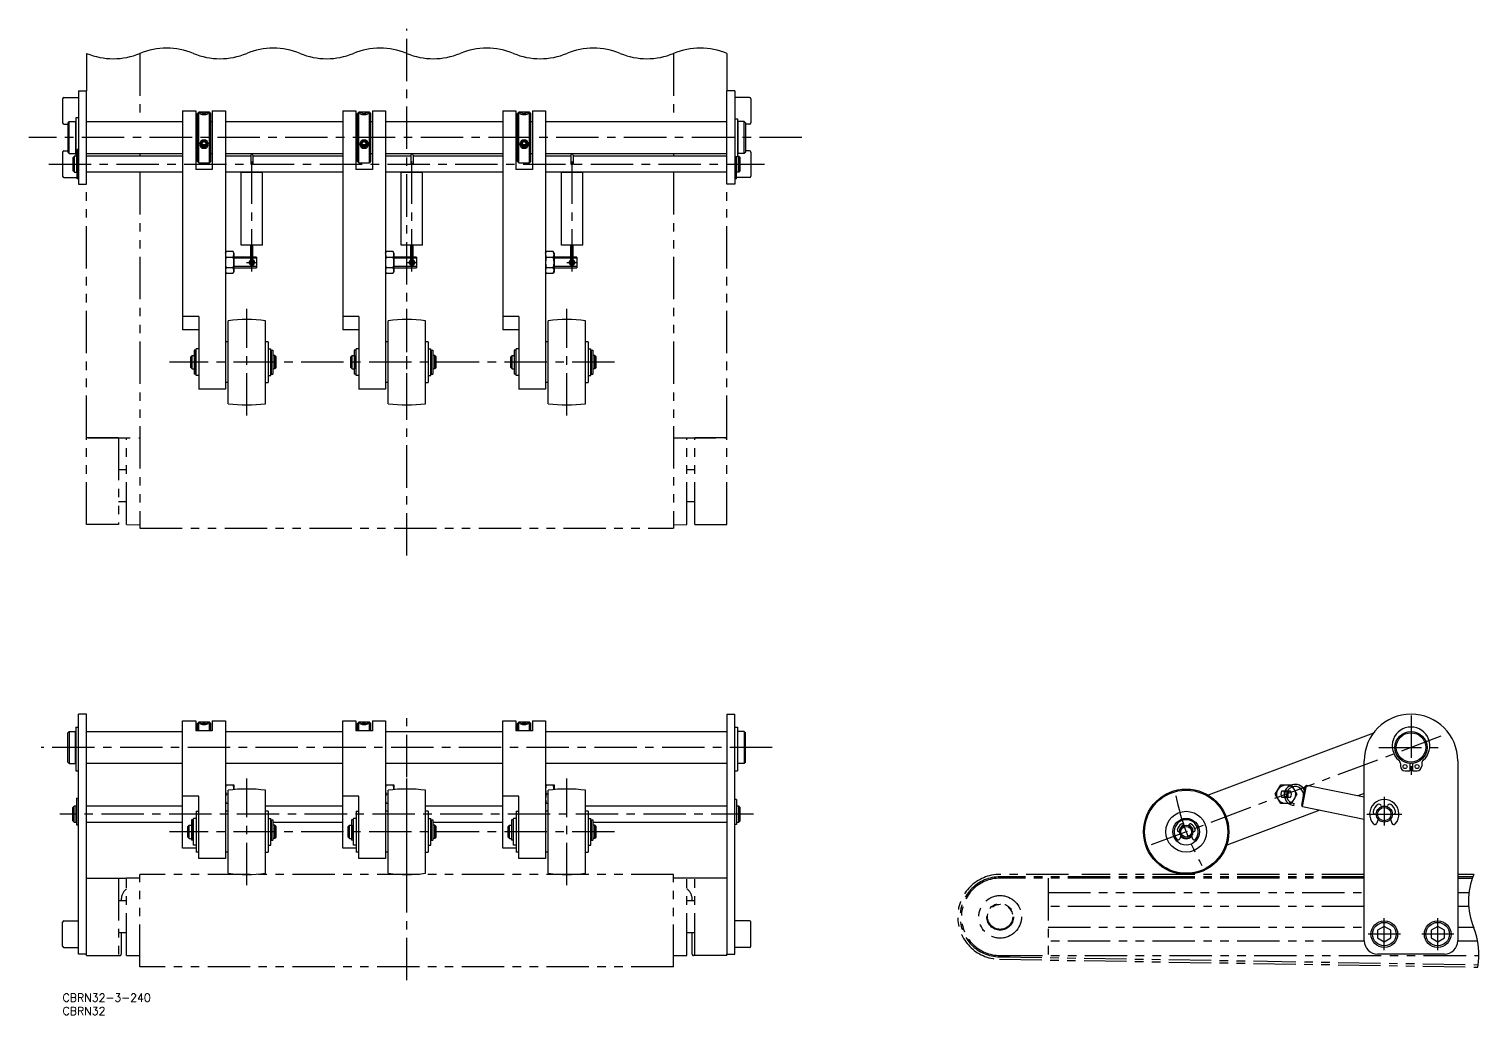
# Model space of a CAD drawing. Extents: x -13 to 531, y -8 to 362.
import ezdxf

# ---------------------------------------------------------------- set-up
doc = ezdxf.new("R2010")
doc.units = 0
doc.header["$LTSCALE"] = 0.5
doc.linetypes.add('CENTER', pattern=[50.8, 31.75, -6.35, 6.35, -6.35])
doc.linetypes.add('PHANTOM', pattern=[63.5, 31.75, -6.35, 6.35, -6.35, 6.35, -6.35])
for name, color, linetype in [('MSM_CENTER', 1, 'CENTER'), ('MSM_CONTINUOUS', 7, 'CONTINUOUS'), ('MSM_IMAGINARY', 6, 'PHANTOM'), ('MSM_NARROW', 5, 'CONTINUOUS'), ('MSM_PART_NUMBER', 7, 'CONTINUOUS')]:
    doc.layers.add(name, color=color, linetype=linetype)
doc.styles.get("Standard").update_dxf_attribs({"font": 'txt.shx', "height": 6, "bigfont": 'bigfont.shx'})

# ---------------------------------------------------------------- blocks, each defined once
blk = doc.blocks.new('*U21')
at = {"layer": 'MSM_PART_NUMBER'}
blk.add_text('CBRN32-3-240', height=3, dxfattribs=at).set_placement((0, -3))
blk = doc.blocks.new('*U22')
at = {"layer": 'MSM_PART_NUMBER'}
blk.add_text('CBRN32', height=3, dxfattribs=at).set_placement((0, -8))

msp = doc.modelspace()

# ---------------------------------------------------------------- linework, layer by layer
at = {"layer": 'MSM_CENTER'}
for p, q in [((129, 164.3), (129, 361.66)), ((277.1, 320.95), (-12.6, 320.95)), ((-5.22, 310.95), (263.09, 310.95)), ((70.95, 270.7), (70.95, 314.95)), ((130.95, 270.7), (130.95, 314.95)), ((190.95, 270.7), (190.95, 314.95)), ((68.96, 274.14), (72.94, 274.14)), ((70.95, 272.15), (70.95, 276.12)), ((128.96, 274.14), (132.94, 274.14)), ((130.95, 272.15), (130.95, 276.12)), ((188.96, 274.14), (192.94, 274.14)), ((190.95, 272.15), (190.95, 276.12)), ((69, 216.72), (69, 256.72)), ((129, 216.72), (129, 256.72)), ((189, 216.72), (189, 256.72)), ((206.93, 236.72), (40.04, 236.72)), ((129, 5), (129, 103.31)), ((505.43, 104.31), (505.43, 80.31)), ((516.67, 96.52), (408.05, 55.79)), ((266, 92.31), (-8, 92.31)), ((493.43, 92.31), (517.44, 92.31)), ((69, 40.71), (69, 80.71)), ((129, 40.71), (129, 80.71)), ((189, 40.71), (189, 80.71)), ((495.43, 73.81), (495.43, 63.1)), ((259, 67.31), (-1, 67.31)), ((488.93, 67.31), (501.93, 67.31)), ((206.93, 60.71), (40.04, 60.71)), ((495.43, 16.31), (495.43, 28.31)), ((515.43, 16.31), (515.43, 28.31)), ((501.43, 22.31), (489.43, 22.31)), ((521.43, 22.31), (509.43, 22.31))]:
    msp.add_line(p, q, dxfattribs=at)
msp.add_arc((505.43, 92.31), 90, 191.6336, 209.477, dxfattribs=at)
at = {"layer": 'MSM_CONTINUOUS'}
for p, q in [((6, 338.45), (9, 338.45)), ((6, 338.45), (6, 303.45)), ((9, 303.45), (9, 338.45)), ((249, 303.45), (249, 338.45)), ((252, 338.45), (249, 338.45)), ((252, 338.45), (252, 303.45)), ((0, 335.45), (0, 326.45)), ((0.5, 335.95), (6, 335.95)), ((257.5, 335.95), (252, 335.95)), ((258, 335.45), (258, 326.45)), ((2, 326.45), (2.5, 326.95)), ((2, 326.45), (2, 315.45)), ((2.5, 326.95), (4.85, 326.95)), ((2.5, 314.95), (2.5, 326.95)), ((4.85, 326.95), (4.85, 314.95)), ((5, 328.31), (5, 314.21)), ((6, 328.31), (5, 328.31)), ((9, 326.95), (45, 326.95)), ((45, 330.95), (49.9, 330.95)), ((45, 330.95), (45, 248.84)), ((49.9, 330.95), (49.9, 308.93)), ((49.9, 326.95), (50.5, 326.95)), ((51, 330.45), (50.5, 329.95)), ((50.5, 311.95), (50.5, 329.95)), ((55, 330.45), (51, 330.45)), ((51, 311.45), (51, 330.45)), ((52.57, 329.58), (52.57, 329.83)), ((53.43, 329.59), (53.43, 329.83)), ((55.5, 329.95), (55, 330.45)), ((55, 311.45), (55, 330.45)), ((55.5, 311.95), (55.5, 329.95)), ((55.5, 326.95), (56.1, 326.95)), ((56.1, 330.95), (61, 330.95)), ((56.1, 330.95), (56.1, 308.93)), ((61, 330.95), (61, 226.68)), ((61, 326.95), (105, 326.95)), ((105, 330.95), (109.9, 330.95)), ((105, 330.95), (105, 248.84)), ((109.9, 330.95), (109.9, 308.93)), ((109.9, 326.95), (110.5, 326.95)), ((111, 330.45), (110.5, 329.95)), ((110.5, 311.95), (110.5, 329.95)), ((115, 330.45), (111, 330.45)), ((111, 311.45), (111, 330.45)), ((112.57, 329.58), (112.57, 329.83)), ((113.43, 329.59), (113.43, 329.83)), ((115.5, 329.95), (115, 330.45)), ((115, 311.45), (115, 330.45)), ((115.5, 311.95), (115.5, 329.95)), ((115.5, 326.95), (116.1, 326.95)), ((116.1, 330.95), (121, 330.95)), ((116.1, 330.95), (116.1, 308.93)), ((121, 330.95), (121, 226.68)), ((121, 326.95), (165, 326.95)), ((165, 330.95), (169.9, 330.95)), ((165, 330.95), (165, 248.84)), ((169.9, 330.95), (169.9, 308.93)), ((169.9, 326.95), (170.5, 326.95)), ((171, 330.45), (170.5, 329.95)), ((170.5, 311.95), (170.5, 329.95)), ((175, 330.45), (171, 330.45)), ((171, 311.45), (171, 330.45)), ((172.57, 329.58), (172.57, 329.83)), ((173.43, 329.59), (173.43, 329.83)), ((175.5, 329.95), (175, 330.45)), ((175, 311.45), (175, 330.45)), ((175.5, 311.95), (175.5, 329.95)), ((175.5, 326.95), (176.1, 326.95)), ((176.1, 330.95), (181, 330.95)), ((176.1, 330.95), (176.1, 308.93)), ((181, 330.95), (181, 226.68)), ((181, 326.95), (249, 326.95)), ((252, 328), (253, 328)), ((253, 328), (253, 313.9)), ((255.5, 326.95), (253.15, 326.95)), ((253.15, 326.95), (253.15, 314.95)), ((256, 326.45), (255.5, 326.95)), ((255.5, 314.95), (255.5, 326.95)), ((256, 326.45), (256, 315.45)), ((0.5, 325.95), (2, 325.95)), ((5, 325.95), (4.85, 325.95)), ((253, 325.95), (253.15, 325.95)), ((257.5, 325.95), (256, 325.95)), ((0, 315.45), (0, 306.45)), ((0.5, 315.95), (2, 315.95)), ((2.5, 314.95), (2, 315.45)), ((5, 315.95), (4.85, 315.95)), ((6, 316.45), (5.4, 316.45)), ((5.4, 305.45), (5.4, 316.45)), ((6, 305.45), (6, 316.45)), ((52.57, 318.18), (52.22, 318.75)), ((52.57, 318.18), (52.57, 317.87)), ((53.43, 318.18), (52.57, 318.18)), ((53.78, 318.75), (53.43, 318.18)), ((53.43, 318.18), (53.43, 317.87)), ((112.57, 318.18), (112.22, 318.75)), ((112.57, 318.18), (112.57, 317.87)), ((113.43, 318.18), (112.57, 318.18)), ((113.78, 318.75), (113.43, 318.18)), ((113.43, 318.18), (113.43, 317.87)), ((172.57, 318.18), (172.22, 318.75)), ((172.57, 318.18), (172.57, 317.87)), ((173.43, 318.18), (172.57, 318.18)), ((173.78, 318.75), (173.43, 318.18)), ((173.43, 318.18), (173.43, 317.87)), ((253, 315.95), (253.15, 315.95)), ((255.5, 314.95), (256, 315.45)), ((257.5, 315.95), (256, 315.95)), ((258, 315.45), (258, 306.45)), ((2.5, 314.95), (4.85, 314.95)), ((4.5, 313.95), (4, 313.45)), ((4, 308.45), (4, 313.45)), ((4.5, 307.95), (4.5, 313.95)), ((5.3, 313.95), (4.5, 313.95)), ((6, 314.21), (5, 314.21)), ((5.3, 307.95), (5.3, 313.95)), ((9, 314.95), (45, 314.95)), ((45, 313.95), (9, 313.95)), ((49.9, 314.95), (50.5, 314.95)), ((50.5, 311.95), (51, 311.45)), ((51, 311.45), (55, 311.45)), ((55, 311.45), (55.5, 311.95)), ((55.5, 314.95), (56.1, 314.95)), ((61, 314.95), (105, 314.95)), ((70.55, 313.95), (61, 313.95)), ((70.55, 314.35), (70.55, 310.95)), ((71.35, 314.35), (71.35, 310.95)), ((105, 313.95), (71.35, 313.95)), ((109.9, 314.95), (110.5, 314.95)), ((110.5, 311.95), (111, 311.45)), ((111, 311.45), (115, 311.45)), ((115, 311.45), (115.5, 311.95)), ((115.5, 314.95), (116.1, 314.95)), ((121, 314.95), (165, 314.95)), ((130.55, 313.95), (121, 313.95)), ((130.55, 313.95), (121, 313.95)), ((130.55, 314.35), (130.55, 310.95)), ((131.35, 314.35), (131.35, 310.95)), ((165, 313.95), (131.35, 313.95)), ((169.9, 314.95), (170.5, 314.95)), ((170.5, 311.95), (171, 311.45)), ((171, 311.45), (175, 311.45)), ((175, 311.45), (175.5, 311.95)), ((175.5, 314.95), (176.1, 314.95)), ((181, 314.95), (249, 314.95)), ((190.55, 313.95), (181, 313.95)), ((190.55, 313.95), (181, 313.95)), ((190.55, 314.35), (190.55, 310.95)), ((191.35, 314.35), (191.35, 310.95)), ((249, 313.95), (191.35, 313.95)), ((252, 313.9), (253, 313.9)), ((252.6, 305.45), (252.6, 313.9)), ((252.7, 313.45), (252.6, 313.45)), ((252.7, 307.95), (252.7, 313.9)), ((253, 313.95), (253.5, 313.95)), ((255.5, 314.95), (253.15, 314.95)), ((253.5, 313.95), (254, 313.45)), ((253.5, 307.95), (253.5, 313.95)), ((254, 308.45), (254, 313.45)), ((0.5, 305.95), (5.4, 305.95)), ((4, 308.45), (4.5, 307.95)), ((4.5, 307.95), (5.3, 307.95)), ((5.3, 308.45), (5.4, 308.45)), ((6, 305.45), (5.4, 305.45)), ((45, 307.95), (9, 307.95)), ((56.1, 308.93), (49.9, 308.93)), ((105, 307.95), (61, 307.95)), ((66.95, 280.66), (66.95, 307.91)), ((74.95, 307.91), (66.95, 307.91)), ((70.55, 307.95), (70.55, 307.91)), ((71.35, 307.95), (71.35, 307.91)), ((74.95, 280.66), (74.95, 307.91)), ((116.1, 308.93), (109.9, 308.93)), ((165, 307.95), (121, 307.95)), ((126.95, 280.66), (126.95, 307.91)), ((134.95, 307.91), (126.95, 307.91)), ((130.55, 307.95), (130.55, 307.91)), ((131.35, 307.95), (131.35, 307.91)), ((134.95, 280.66), (134.95, 307.91)), ((176.1, 308.93), (169.9, 308.93)), ((249, 307.95), (181, 307.95)), ((186.95, 280.66), (186.95, 307.91)), ((194.95, 307.91), (186.95, 307.91)), ((190.55, 307.95), (190.55, 307.91)), ((191.35, 307.95), (191.35, 307.91)), ((194.95, 280.66), (194.95, 307.91)), ((252.6, 305.45), (252, 305.45)), ((252.7, 308.45), (252.6, 308.45)), ((257.5, 305.95), (252.6, 305.95)), ((253.5, 307.95), (252.7, 307.95)), ((254, 308.45), (253.5, 307.95)), ((6, 303.45), (9, 303.45)), ((252, 303.45), (249, 303.45)), ((61, 277.64), (61.31, 278.18)), ((63.89, 278.18), (61.31, 278.18)), ((64.2, 277.64), (63.89, 278.18)), ((64.2, 277.64), (64.2, 270.64)), ((74.95, 280.66), (66.95, 280.66)), ((70.55, 274.14), (70.55, 280.66)), ((71.35, 274.14), (71.35, 280.66)), ((121, 277.64), (121.31, 278.18)), ((123.89, 278.18), (121.31, 278.18)), ((124.2, 277.64), (123.89, 278.18)), ((124.2, 277.64), (124.2, 270.64)), ((134.95, 280.66), (126.95, 280.66)), ((130.55, 274.14), (130.55, 280.66)), ((131.35, 274.14), (131.35, 280.66)), ((181, 277.64), (181.31, 278.18)), ((183.89, 278.18), (181.31, 278.18)), ((184.2, 277.64), (183.89, 278.18)), ((184.2, 277.64), (184.2, 270.64)), ((194.95, 280.66), (186.95, 280.66)), ((190.55, 274.14), (190.55, 280.66)), ((191.35, 274.14), (191.35, 280.66)), ((61.31, 276.16), (63.89, 276.16)), ((63.89, 272.12), (61.31, 272.12)), ((70.55, 276.14), (64.2, 276.14)), ((70.55, 275.7), (64.2, 275.7)), ((72.7, 272.57), (64.2, 272.57)), ((64.2, 272.14), (72.7, 272.14)), ((72.7, 276.14), (71.35, 276.14)), ((72.7, 275.7), (71.35, 275.7)), ((72.7, 276.14), (72.7, 272.14)), ((121.31, 276.16), (123.89, 276.16)), ((123.89, 272.12), (121.31, 272.12)), ((130.55, 276.14), (124.2, 276.14)), ((130.55, 275.7), (124.2, 275.7)), ((132.7, 272.57), (124.2, 272.57)), ((124.2, 272.14), (132.7, 272.14)), ((132.7, 276.14), (131.35, 276.14)), ((132.7, 275.7), (131.35, 275.7)), ((132.7, 276.14), (132.7, 272.14)), ((181.31, 276.16), (183.89, 276.16)), ((183.89, 272.12), (181.31, 272.12)), ((190.55, 276.14), (184.2, 276.14)), ((190.55, 275.7), (184.2, 275.7)), ((192.7, 272.57), (184.2, 272.57)), ((184.2, 272.14), (192.7, 272.14)), ((192.7, 276.14), (191.35, 276.14)), ((192.7, 275.7), (191.35, 275.7)), ((192.7, 276.14), (192.7, 272.14)), ((61, 270.64), (61.31, 270.09)), ((61.31, 270.09), (63.89, 270.09)), ((64.2, 270.64), (63.89, 270.09)), ((121, 270.64), (121.31, 270.09)), ((121.31, 270.09), (123.89, 270.09)), ((124.2, 270.64), (123.89, 270.09)), ((181, 270.64), (181.31, 270.09)), ((181.31, 270.09), (183.89, 270.09)), ((184.2, 270.64), (183.89, 270.09)), ((51, 253.82), (45, 253.82)), ((51, 253.82), (51, 226.68)), ((62, 221.13), (62, 252.31)), ((76, 221.13), (76, 252.31)), ((111, 253.82), (105, 253.82)), ((111, 253.82), (111, 226.68)), ((122, 221.13), (122, 252.31)), ((136, 221.13), (136, 252.31)), ((171, 253.82), (165, 253.82)), ((171, 253.82), (171, 226.68)), ((182, 221.13), (182, 252.31)), ((196, 221.13), (196, 252.31)), ((51, 248.84), (45, 248.84)), ((111, 248.84), (105, 248.84)), ((171, 248.84), (165, 248.84)), ((48, 238.72), (48.5, 239.22)), ((48.5, 234.22), (48.5, 239.22)), ((48.5, 239.22), (49.25, 239.22)), ((49.25, 241.22), (49.25, 232.22)), ((49.85, 241.22), (49.25, 241.22)), ((49.85, 241.22), (49.85, 232.22)), ((49.95, 234.22), (49.95, 239.22)), ((49.95, 239.22), (50, 239.22)), ((50, 231.72), (50, 241.72)), ((51, 241.72), (50, 241.72)), ((62, 244.37), (61, 244.37)), ((77, 244.37), (76, 244.37)), ((77, 244.37), (77, 229.07)), ((77, 241.72), (78, 241.72)), ((78, 231.72), (78, 241.72)), ((78.05, 239.22), (78, 239.22)), ((78.05, 234.22), (78.05, 239.22)), ((78.15, 241.22), (78.15, 232.22)), ((78.15, 241.22), (78.75, 241.22)), ((78.75, 241.22), (78.75, 232.22)), ((79.5, 239.22), (78.75, 239.22)), ((80, 238.72), (79.5, 239.22)), ((79.5, 234.22), (79.5, 239.22)), ((108, 238.72), (108.5, 239.22)), ((108.5, 234.22), (108.5, 239.22)), ((108.5, 239.22), (109.25, 239.22)), ((109.25, 241.22), (109.25, 232.22)), ((109.85, 241.22), (109.25, 241.22)), ((109.85, 241.22), (109.85, 232.22)), ((109.95, 234.22), (109.95, 239.22)), ((109.95, 239.22), (110, 239.22)), ((110, 231.72), (110, 241.72)), ((111, 241.72), (110, 241.72)), ((122, 244.37), (121, 244.37)), ((137, 244.37), (136, 244.37)), ((137, 244.37), (137, 229.07)), ((137, 241.72), (138, 241.72)), ((138, 231.72), (138, 241.72)), ((138.05, 239.22), (138, 239.22)), ((138.05, 234.22), (138.05, 239.22)), ((138.15, 241.22), (138.15, 232.22)), ((138.15, 241.22), (138.75, 241.22)), ((138.75, 241.22), (138.75, 232.22)), ((139.5, 239.22), (138.75, 239.22)), ((140, 238.72), (139.5, 239.22)), ((139.5, 234.22), (139.5, 239.22)), ((168, 238.72), (168.5, 239.22)), ((168.5, 234.22), (168.5, 239.22)), ((168.5, 239.22), (169.25, 239.22)), ((169.25, 241.22), (169.25, 232.22)), ((169.85, 241.22), (169.25, 241.22)), ((169.85, 241.22), (169.85, 232.22)), ((169.95, 234.22), (169.95, 239.22)), ((169.95, 239.22), (170, 239.22)), ((170, 231.72), (170, 241.72)), ((171, 241.72), (170, 241.72)), ((182, 244.37), (181, 244.37)), ((197, 244.37), (196, 244.37)), ((197, 244.37), (197, 229.07)), ((197, 241.72), (198, 241.72)), ((198, 231.72), (198, 241.72)), ((198.05, 239.22), (198, 239.22)), ((198.05, 234.22), (198.05, 239.22)), ((198.15, 241.22), (198.15, 232.22)), ((198.15, 241.22), (198.75, 241.22)), ((198.75, 241.22), (198.75, 232.22)), ((199.5, 239.22), (198.75, 239.22)), ((200, 238.72), (199.5, 239.22)), ((199.5, 234.22), (199.5, 239.22)), ((48, 234.72), (48, 238.72)), ((48, 234.72), (48.5, 234.22)), ((48.5, 234.22), (49.25, 234.22)), ((49.95, 238.72), (49.85, 238.72)), ((49.95, 234.72), (49.85, 234.72)), ((49.95, 234.22), (50, 234.22)), ((78.05, 234.22), (78, 234.22)), ((78.05, 238.72), (78.15, 238.72)), ((78.05, 234.72), (78.15, 234.72)), ((79.5, 234.22), (78.75, 234.22)), ((80, 234.72), (79.5, 234.22)), ((80, 234.72), (80, 238.72)), ((108, 234.72), (108, 238.72)), ((108, 234.72), (108.5, 234.22)), ((108.5, 234.22), (109.25, 234.22)), ((109.95, 238.72), (109.85, 238.72)), ((109.95, 234.72), (109.85, 234.72)), ((109.95, 234.22), (110, 234.22)), ((138.05, 234.22), (138, 234.22)), ((138.05, 238.72), (138.15, 238.72)), ((138.05, 234.72), (138.15, 234.72)), ((139.5, 234.22), (138.75, 234.22)), ((140, 234.72), (139.5, 234.22)), ((140, 234.72), (140, 238.72)), ((168, 234.72), (168, 238.72)), ((168, 234.72), (168.5, 234.22)), ((168.5, 234.22), (169.25, 234.22)), ((169.95, 238.72), (169.85, 238.72)), ((169.95, 234.72), (169.85, 234.72)), ((169.95, 234.22), (170, 234.22)), ((198.05, 234.22), (198, 234.22)), ((198.05, 238.72), (198.15, 238.72)), ((198.05, 234.72), (198.15, 234.72)), ((199.5, 234.22), (198.75, 234.22)), ((200, 234.72), (199.5, 234.22)), ((200, 234.72), (200, 238.72)), ((49.85, 232.22), (49.25, 232.22)), ((51, 231.72), (50, 231.72)), ((62, 229.07), (61, 229.07)), ((76, 229.07), (77, 229.07)), ((77, 231.72), (78, 231.72)), ((78.15, 232.22), (78.75, 232.22)), ((109.85, 232.22), (109.25, 232.22)), ((111, 231.72), (110, 231.72)), ((122, 229.07), (121, 229.07)), ((136, 229.07), (137, 229.07)), ((137, 231.72), (138, 231.72)), ((138.15, 232.22), (138.75, 232.22)), ((169.85, 232.22), (169.25, 232.22)), ((171, 231.72), (170, 231.72)), ((182, 229.07), (181, 229.07)), ((196, 229.07), (197, 229.07)), ((197, 231.72), (198, 231.72)), ((198.15, 232.22), (198.75, 232.22)), ((61, 226.68), (51, 226.68)), ((121, 226.68), (111, 226.68)), ((181, 226.68), (171, 226.68)), ((6, 14.81), (6, 104.81)), ((9, 104.81), (6, 104.81)), ((9, 14.81), (9, 104.81)), ((249, 104.81), (249, 14.81)), ((249, 104.81), (252, 104.81)), ((252, 14.81), (252, 104.81)), ((2, 97.81), (2.5, 98.31)), ((2.5, 98.31), (4.85, 98.31)), ((2.5, 98.31), (2.5, 86.31)), ((4.85, 86.31), (4.85, 98.31)), ((5, 99.96), (5, 83.56)), ((5, 99.96), (6, 99.96)), ((9, 98.31), (45, 98.31)), ((45, 102.31), (49.9, 102.31)), ((45, 54.59), (45, 102.31)), ((49.9, 102.31), (49.9, 98.48)), ((56.1, 98.48), (49.9, 98.48)), ((51, 101.81), (50.5, 101.31)), ((50.5, 98.48), (50.5, 101.31)), ((55, 101.81), (51, 101.81)), ((51, 98.48), (51, 101.81)), ((52.57, 100.94), (52.57, 101.19)), ((53.43, 100.94), (53.43, 101.19)), ((55.5, 101.31), (55, 101.81)), ((55, 98.48), (55, 101.81)), ((55.5, 98.48), (55.5, 101.31)), ((56.1, 102.31), (61, 102.31)), ((56.1, 102.31), (56.1, 98.48)), ((61, 102.31), (61, 50.71)), ((61, 98.31), (105, 98.31)), ((105, 102.31), (109.9, 102.31)), ((105, 54.59), (105, 102.31)), ((109.9, 102.31), (109.9, 98.48)), ((116.1, 98.48), (109.9, 98.48)), ((111, 101.81), (110.5, 101.31)), ((110.5, 98.48), (110.5, 101.31)), ((115, 101.81), (111, 101.81)), ((111, 98.48), (111, 101.81)), ((112.57, 100.94), (112.57, 101.19)), ((113.43, 100.94), (113.43, 101.19)), ((115.5, 101.31), (115, 101.81)), ((115, 98.48), (115, 101.81)), ((115.5, 98.48), (115.5, 101.31)), ((116.1, 102.31), (121, 102.31)), ((116.1, 102.31), (116.1, 98.48)), ((121, 102.31), (121, 50.71)), ((121, 98.31), (165, 98.31)), ((165, 102.31), (169.9, 102.31)), ((165, 54.59), (165, 102.31)), ((169.9, 102.31), (169.9, 98.48)), ((176.1, 98.48), (169.9, 98.48)), ((171, 101.81), (170.5, 101.31)), ((170.5, 98.48), (170.5, 101.31)), ((175, 101.81), (171, 101.81)), ((171, 98.48), (171, 101.81)), ((172.57, 100.94), (172.57, 101.19)), ((173.43, 100.94), (173.43, 101.19)), ((175.5, 101.31), (175, 101.81)), ((175, 98.48), (175, 101.81)), ((175.5, 98.48), (175.5, 101.31)), ((176.1, 102.31), (181, 102.31)), ((176.1, 102.31), (176.1, 98.48)), ((181, 102.31), (181, 50.71)), ((181, 98.31), (249, 98.31)), ((252, 99.96), (253, 99.96)), ((253, 99.96), (253, 83.56)), ((255.5, 98.31), (253.15, 98.31)), ((253.15, 86.31), (253.15, 98.31)), ((256, 97.81), (255.5, 98.31)), ((255.5, 98.31), (255.5, 86.31)), ((2, 86.81), (2, 97.81)), ((5, 97.31), (4.85, 97.31)), ((253, 97.31), (253.15, 97.31)), ((256, 86.81), (256, 97.81)), ((491.36, 97.71), (429.35, 74.46)), ((5, 87.31), (4.85, 87.31)), ((253, 87.31), (253.15, 87.31)), ((487.93, 19.81), (487.93, 87.31)), ((522.93, 87.31), (522.93, 19.81)), ((2, 86.81), (2.5, 86.31)), ((2.5, 86.31), (4.85, 86.31)), ((5, 83.56), (6, 83.56)), ((45, 86.31), (9, 86.31)), ((105, 86.31), (61, 86.31)), ((165, 86.31), (121, 86.31)), ((249, 86.31), (181, 86.31)), ((252, 83.56), (253, 83.56)), ((255.5, 86.31), (253.15, 86.31)), ((256, 86.81), (255.5, 86.31)), ((501.43, 86.25), (501.43, 85.31)), ((503.18, 83.56), (504.93, 83.56)), ((504.93, 86.33), (504.93, 83.56)), ((504.93, 85.98), (504.93, 85.98)), ((504.93, 85.98), (504.93, 85.98)), ((504.93, 85.17), (504.93, 85.17)), ((505.93, 86.33), (505.93, 83.56)), ((505.93, 83.56), (507.68, 83.56)), ((509.43, 86.25), (509.43, 85.31)), ((61, 78.26), (64.2, 78.26)), ((62, 45.12), (62, 76.3)), ((64.2, 78.26), (64.2, 76.51)), ((76, 45.12), (76, 76.3)), ((121, 78.26), (124.2, 78.26)), ((122, 45.12), (122, 76.3)), ((124.2, 78.26), (124.2, 76.51)), ((136, 45.12), (136, 76.3)), ((181, 78.26), (184.2, 78.26)), ((182, 45.12), (182, 76.3)), ((184.2, 78.26), (184.2, 76.51)), ((196, 45.12), (196, 76.3)), ((454.57, 74.75), (456.59, 78.25)), ((456.59, 78.25), (460.64, 78.25)), ((460.64, 78.25), (462.66, 74.75)), ((464.45, 70.63), (465.82, 77.7)), ((464.77, 70.16), (466.28, 78.01)), ((487.93, 73.64), (466.28, 78.01)), ((5.2, 73.31), (5.2, 63.31)), ((5.2, 73.31), (6, 73.31)), ((51, 74.03), (45, 74.03)), ((51, 50.71), (51, 74.03)), ((62, 71.26), (61, 71.26)), ((62, 74.76), (61.31, 74.76)), ((111, 74.03), (105, 74.03)), ((111, 50.71), (111, 74.03)), ((122, 71.26), (121, 71.26)), ((122, 74.76), (121.31, 74.76)), ((171, 74.03), (165, 74.03)), ((171, 50.71), (171, 74.03)), ((182, 71.26), (181, 71.26)), ((182, 74.76), (181.31, 74.76)), ((252.6, 72.81), (252, 72.81)), ((252.6, 72.81), (252.6, 63.41)), ((456.59, 71.25), (454.57, 74.75)), ((460.64, 71.25), (456.59, 71.25)), ((457.05, 76), (460.18, 76)), ((460.18, 73.5), (457.05, 73.5)), ((457.57, 76), (457.87, 75.7)), ((457.87, 73.8), (457.57, 73.5)), ((457.87, 75.7), (457.87, 73.8)), ((459.37, 75.7), (457.87, 75.7)), ((459.37, 73.8), (457.87, 73.8)), ((459.67, 76), (459.37, 75.7)), ((459.37, 73.8), (459.37, 75.7)), ((459.67, 73.5), (459.37, 73.8)), ((462.66, 74.75), (460.64, 71.25)), ((461.57, 70.5), (461.65, 71.3)), ((487.93, 75.07), (485.45, 74.14)), ((4.3, 70.31), (3.8, 69.81)), ((3.8, 64.81), (3.8, 69.81)), ((5.1, 70.31), (4.3, 70.31)), ((4.3, 64.31), (4.3, 70.31)), ((5.1, 64.31), (5.1, 70.31)), ((5.2, 69.81), (5.1, 69.81)), ((45, 70.31), (9, 70.31)), ((49, 55.71), (49, 65.71)), ((50, 65.71), (49, 65.71)), ((50, 68.36), (50, 53.06)), ((50, 68.36), (51, 68.36)), ((62, 68.36), (61, 68.36)), ((105, 70.31), (76, 70.31)), ((77, 68.36), (76, 68.36)), ((77, 68.36), (77, 53.06)), ((77, 65.71), (78, 65.71)), ((78, 55.71), (78, 65.71)), ((109, 55.71), (109, 65.71)), ((110, 65.71), (109, 65.71)), ((110, 68.36), (110, 53.06)), ((110, 68.36), (111, 68.36)), ((122, 68.36), (121, 68.36)), ((165, 70.31), (136, 70.31)), ((137, 68.36), (136, 68.36)), ((137, 68.36), (137, 53.06)), ((137, 65.71), (138, 65.71)), ((138, 55.71), (138, 65.71)), ((169, 55.71), (169, 65.71)), ((170, 65.71), (169, 65.71)), ((170, 68.36), (170, 53.06)), ((170, 68.36), (171, 68.36)), ((182, 68.36), (181, 68.36)), ((249, 70.31), (196, 70.31)), ((197, 68.36), (196, 68.36)), ((197, 68.36), (197, 53.06)), ((197, 65.71), (198, 65.71)), ((198, 55.71), (198, 65.71)), ((252.7, 69.81), (252.6, 69.81)), ((253.5, 70.31), (252.7, 70.31)), ((252.7, 64.31), (252.7, 70.31)), ((254, 69.81), (253.5, 70.31)), ((253.5, 64.31), (253.5, 70.31)), ((254, 64.81), (254, 69.81)), ((471.31, 68.84), (436.37, 55.73)), ((464.77, 70.16), (487.93, 65.48)), ((492.02, 67.31), (492.43, 67.31)), ((493.09, 65.44), (492.61, 63.94)), ((494.25, 70.39), (494.32, 70.1)), ((496.54, 70.1), (496.61, 70.39)), ((497.77, 65.44), (498.26, 63.94)), ((498.43, 67.31), (498.84, 67.31)), ((3.8, 64.81), (4.3, 64.31)), ((4.3, 64.31), (5.1, 64.31)), ((5.1, 64.81), (5.2, 64.81)), ((5.2, 63.31), (6, 63.31)), ((9, 64.31), (45, 64.31)), ((47, 62.71), (47.5, 63.21)), ((47, 58.71), (47, 62.71)), ((47.5, 63.21), (48.25, 63.21)), ((47.5, 58.21), (47.5, 63.21)), ((48.25, 65.21), (48.25, 57.61)), ((48.85, 65.21), (48.25, 65.21)), ((48.85, 65.21), (48.85, 57.61)), ((48.95, 62.71), (48.85, 62.71)), ((48.95, 63.21), (49, 63.21)), ((48.95, 58.21), (48.95, 63.21)), ((78.05, 63.21), (78, 63.21)), ((78.05, 58.21), (78.05, 63.21)), ((78.05, 62.71), (78.15, 62.71)), ((78.15, 65.21), (78.15, 57.61)), ((78.15, 65.21), (78.75, 65.21)), ((78.75, 65.21), (78.75, 57.61)), ((78.75, 64.31), (105, 64.31)), ((79.5, 63.21), (78.75, 63.21)), ((80, 62.71), (79.5, 63.21)), ((79.5, 58.21), (79.5, 63.21)), ((80, 58.71), (80, 62.71)), ((107, 62.71), (107.5, 63.21)), ((107, 58.71), (107, 62.71)), ((107.5, 63.21), (108.25, 63.21)), ((107.5, 58.21), (107.5, 63.21)), ((108.25, 65.21), (108.25, 57.61)), ((108.85, 65.21), (108.25, 65.21)), ((108.85, 65.21), (108.85, 57.61)), ((108.95, 62.71), (108.85, 62.71)), ((108.95, 63.21), (109, 63.21)), ((108.95, 58.21), (108.95, 63.21)), ((138.05, 63.21), (138, 63.21)), ((138.05, 58.21), (138.05, 63.21)), ((138.05, 62.71), (138.15, 62.71)), ((138.15, 65.21), (138.15, 57.61)), ((138.15, 65.21), (138.75, 65.21)), ((138.75, 65.21), (138.75, 57.61)), ((138.75, 64.31), (165, 64.31)), ((139.5, 63.21), (138.75, 63.21)), ((140, 62.71), (139.5, 63.21)), ((139.5, 58.21), (139.5, 63.21)), ((140, 58.71), (140, 62.71)), ((167, 62.71), (167.5, 63.21)), ((167, 58.71), (167, 62.71)), ((167.5, 63.21), (168.25, 63.21)), ((167.5, 58.21), (167.5, 63.21)), ((168.25, 65.21), (168.25, 57.61)), ((168.85, 65.21), (168.25, 65.21)), ((168.85, 65.21), (168.85, 57.61)), ((168.95, 62.71), (168.85, 62.71)), ((168.95, 63.21), (169, 63.21)), ((168.95, 58.21), (168.95, 63.21)), ((198.05, 63.21), (198, 63.21)), ((198.05, 58.21), (198.05, 63.21)), ((198.05, 62.71), (198.15, 62.71)), ((198.15, 65.21), (198.15, 57.61)), ((198.15, 65.21), (198.75, 65.21)), ((198.75, 65.21), (198.75, 57.61)), ((198.75, 64.31), (249, 64.31)), ((199.5, 63.21), (198.75, 63.21)), ((200, 62.71), (199.5, 63.21)), ((199.5, 58.21), (199.5, 63.21)), ((200, 58.71), (200, 62.71)), ((252.6, 63.41), (252, 63.41)), ((252.6, 64.81), (252.7, 64.81)), ((252.7, 64.31), (253.5, 64.31)), ((253.5, 64.31), (254, 64.81)), ((418.43, 60.71), (418.66, 60.71)), ((420.25, 63.04), (420.13, 63.28)), ((422.19, 63.28), (422.08, 63.04)), ((423.66, 60.71), (423.9, 60.71)), ((50, 54.59), (45, 54.59)), ((47, 58.71), (47.5, 58.21)), ((47.5, 58.21), (48.25, 58.21)), ((48.85, 57.61), (48.25, 57.61)), ((48.95, 58.71), (48.85, 58.71)), ((48.95, 58.21), (49, 58.21)), ((50, 55.71), (49, 55.71)), ((77, 55.71), (78, 55.71)), ((78.05, 58.21), (78, 58.21)), ((78.05, 58.71), (78.15, 58.71)), ((78.15, 57.61), (78.75, 57.61)), ((79.5, 58.21), (78.75, 58.21)), ((80, 58.71), (79.5, 58.21)), ((110, 54.59), (105, 54.59)), ((107, 58.71), (107.5, 58.21)), ((107.5, 58.21), (108.25, 58.21)), ((108.85, 57.61), (108.25, 57.61)), ((108.95, 58.71), (108.85, 58.71)), ((108.95, 58.21), (109, 58.21)), ((110, 55.71), (109, 55.71)), ((137, 55.71), (138, 55.71)), ((138.05, 58.21), (138, 58.21)), ((138.05, 58.71), (138.15, 58.71)), ((138.15, 57.61), (138.75, 57.61)), ((139.5, 58.21), (138.75, 58.21)), ((140, 58.71), (139.5, 58.21)), ((170, 54.59), (165, 54.59)), ((167, 58.71), (167.5, 58.21)), ((167.5, 58.21), (168.25, 58.21)), ((168.85, 57.61), (168.25, 57.61)), ((168.95, 58.71), (168.85, 58.71)), ((168.95, 58.21), (169, 58.21)), ((170, 55.71), (169, 55.71)), ((197, 55.71), (198, 55.71)), ((198.05, 58.21), (198, 58.21)), ((198.05, 58.71), (198.15, 58.71)), ((198.15, 57.61), (198.75, 57.61)), ((199.5, 58.21), (198.75, 58.21)), ((200, 58.71), (199.5, 58.21)), ((419.2, 59.16), (418.78, 58.02)), ((423.13, 59.16), (423.55, 58.02)), ((51, 53.06), (50, 53.06)), ((61, 50.71), (51, 50.71)), ((62, 53.06), (61, 53.06)), ((76, 53.06), (77, 53.06)), ((111, 53.06), (110, 53.06)), ((121, 50.71), (111, 50.71)), ((122, 53.06), (121, 53.06)), ((136, 53.06), (137, 53.06)), ((171, 53.06), (170, 53.06)), ((181, 50.71), (171, 50.71)), ((182, 53.06), (181, 53.06)), ((196, 53.06), (197, 53.06)), ((0.5, 27.31), (6, 27.31)), ((257.5, 27.31), (252, 27.31)), ((0, 17.81), (0, 26.81)), ((258, 17.81), (258, 26.81)), ((495.43, 25.2), (492.93, 23.75)), ((492.93, 23.75), (492.93, 20.87)), ((497.93, 23.75), (495.43, 25.2)), ((497.93, 20.87), (497.93, 23.75)), ((515.43, 25.2), (512.93, 23.75)), ((512.93, 23.75), (512.93, 20.87)), ((517.93, 23.75), (515.43, 25.2)), ((517.93, 20.87), (517.93, 23.75)), ((0.5, 17.31), (6, 17.31)), ((257.5, 17.31), (252, 17.31)), ((492.93, 20.87), (495.43, 19.42)), ((495.43, 19.42), (497.93, 20.87)), ((512.93, 20.87), (515.43, 19.42)), ((515.43, 19.42), (517.93, 20.87)), ((9, 14.81), (6, 14.81)), ((249, 14.81), (252, 14.81)), ((517.93, 14.81), (492.93, 14.81))]:
    msp.add_line(p, q, dxfattribs=at)
for centre, radius in [((505.43, 92.31), 6), ((505.43, 92.31), 5.5), ((503.18, 85.16), 0.75), ((507.68, 85.16), 0.75), ((421.16, 60.71), 16), ((421.16, 60.71), 15.59), ((458.62, 74.75), 3.5), ((421.16, 60.71), 7.65), ((421.16, 60.71), 5), ((495.43, 67.31), 3), ((495.43, 67.31), 2.5), ((421.16, 60.71), 2.5), ((421.16, 60.71), 2), ((495.43, 22.31), 5), ((515.43, 22.31), 5), ((495.43, 22.31), 4.4), ((515.43, 22.31), 4.4)]:
    msp.add_circle(centre, radius, dxfattribs=at)
for centre, radius, start, end in [((0.5, 335.45), 0.5, 90, 180), ((257.5, 335.45), 0.5, 0, 90), ((0.5, 326.45), 0.5, 180, 270), ((51.48, 330.13), 0.108, 133.1722, 181.125), ((51.61, 330.14), 0.23, 181.9899, 211.8631), ((51.6, 330), 0.284, 112.0992, 132.3261), ((51.68, 330.18), 0.312, 211.5879, 234.2681), ((52.2, 328.28), 2.11, 91.9837, 109.4421), ((52.57, 331.64), 2.03, 237.9559, 247.9417), ((52.96, 332.79), 3.23, 249.1508, 270.7159), ((52.87, 327.32), 2.63, 87.2757, 112.7286), ((52.92, 319.06), 11.36, 89.6192, 94.0512), ((52.22, 329.63), 0.0838, 130.2476, 159.6279), ((52.37, 329.47), 0.305, 112.6957, 132.0607), ((52.17, 330.16), 0.522, 274.3764, 292.7501), ((52.6, 328.95), 0.872, 104.107, 113.6798), ((52.03, 330.32), 0.728, 298.5515, 317.9722), ((52.82, 328.11), 1.74, 98.3801, 104.4104), ((53, 326.81), 3.06, 81.8571, 98.1429), ((53, 331.24), 1.47, 252.9269, 287.0731), ((53.08, 319.06), 11.36, 85.9488, 90.3808), ((53.13, 327.32), 2.63, 67.2713, 92.7243), ((53.04, 332.79), 3.23, 269.2841, 290.8492), ((53.97, 330.32), 0.728, 222.0278, 241.4485), ((53.18, 328.11), 1.74, 75.5896, 81.6199), ((53.4, 328.95), 0.872, 66.3202, 75.893), ((53.83, 330.16), 0.522, 247.2499, 265.6236), ((53.63, 329.47), 0.305, 47.9393, 67.3043), ((53.78, 329.63), 0.0838, 20.3721, 49.7524), ((53.8, 328.28), 2.11, 70.5579, 88.0163), ((53.43, 331.64), 2.03, 292.0583, 302.0441), ((54.4, 330), 0.284, 47.6739, 67.9008), ((54.32, 330.18), 0.312, 305.7319, 328.4121), ((54.52, 330.13), 0.108, 358.875, 46.8278), ((54.39, 330.14), 0.23, 328.1369, 358.0101), ((111.48, 330.13), 0.108, 133.1722, 181.125), ((111.61, 330.14), 0.23, 181.9899, 211.8631), ((111.6, 330), 0.284, 112.0992, 132.3261), ((111.68, 330.18), 0.312, 211.5879, 234.2681), ((112.2, 328.28), 2.11, 91.9837, 109.4421), ((112.57, 331.64), 2.03, 237.9559, 247.9417), ((112.96, 332.79), 3.23, 249.1508, 270.7159), ((112.87, 327.32), 2.63, 87.2757, 112.7286), ((112.92, 319.06), 11.36, 89.6192, 94.0512), ((112.22, 329.63), 0.0838, 130.2476, 159.6279), ((112.37, 329.47), 0.305, 112.6957, 132.0607), ((112.17, 330.16), 0.522, 274.3764, 292.7501), ((112.6, 328.95), 0.872, 104.107, 113.6798), ((112.03, 330.32), 0.728, 298.5515, 317.9722), ((112.82, 328.11), 1.74, 98.3801, 104.4104), ((113, 326.81), 3.06, 81.8571, 98.1429), ((113, 331.24), 1.47, 252.9269, 287.0731), ((113.08, 319.06), 11.36, 85.9488, 90.3808), ((113.13, 327.32), 2.63, 67.2713, 92.7243), ((113.04, 332.79), 3.23, 269.2841, 290.8492), ((113.97, 330.32), 0.728, 222.0278, 241.4485), ((113.18, 328.11), 1.74, 75.5896, 81.6199), ((113.4, 328.95), 0.872, 66.3202, 75.893), ((113.83, 330.16), 0.522, 247.2499, 265.6236), ((113.63, 329.47), 0.305, 47.9393, 67.3043), ((113.78, 329.63), 0.0838, 20.3721, 49.7524), ((113.8, 328.28), 2.11, 70.5579, 88.0163), ((113.43, 331.64), 2.03, 292.0583, 302.0441), ((114.4, 330), 0.284, 47.6739, 67.9008), ((114.32, 330.18), 0.312, 305.7319, 328.4121), ((114.52, 330.13), 0.108, 358.875, 46.8278), ((114.39, 330.14), 0.23, 328.1369, 358.0101), ((171.48, 330.13), 0.108, 133.1722, 181.125), ((171.61, 330.14), 0.23, 181.9899, 211.8631), ((171.6, 330), 0.284, 112.0992, 132.3261), ((171.68, 330.18), 0.312, 211.5879, 234.2681), ((172.2, 328.28), 2.11, 91.9837, 109.4421), ((172.57, 331.64), 2.03, 237.9559, 247.9417), ((172.96, 332.79), 3.23, 249.1508, 270.7159), ((172.87, 327.32), 2.63, 87.2757, 112.7286), ((172.92, 319.06), 11.36, 89.6192, 94.0512), ((172.22, 329.63), 0.0838, 130.2476, 159.6279), ((172.37, 329.47), 0.305, 112.6957, 132.0607), ((172.17, 330.16), 0.522, 274.3764, 292.7501), ((172.6, 328.95), 0.872, 104.107, 113.6798), ((172.03, 330.32), 0.728, 298.5515, 317.9722), ((172.82, 328.11), 1.74, 98.3801, 104.4104), ((173, 326.81), 3.06, 81.8571, 98.1429), ((173, 331.24), 1.47, 252.9269, 287.0731), ((173.08, 319.06), 11.36, 85.9488, 90.3808), ((173.13, 327.32), 2.63, 67.2713, 92.7243), ((173.04, 332.79), 3.23, 269.2841, 290.8492), ((173.97, 330.32), 0.728, 222.0278, 241.4485), ((173.18, 328.11), 1.74, 75.5896, 81.6199), ((173.4, 328.95), 0.872, 66.3202, 75.893), ((173.83, 330.16), 0.522, 247.2499, 265.6236), ((173.63, 329.47), 0.305, 47.9393, 67.3043), ((173.78, 329.63), 0.0838, 20.3721, 49.7524), ((173.8, 328.28), 2.11, 70.5579, 88.0163), ((173.43, 331.64), 2.03, 292.0583, 302.0441), ((174.4, 330), 0.284, 47.6739, 67.9008), ((174.32, 330.18), 0.312, 305.7319, 328.4121), ((174.52, 330.13), 0.108, 358.875, 46.8278), ((174.39, 330.14), 0.23, 328.1369, 358.0101), ((257.5, 326.45), 0.5, 270, 360), ((0.5, 315.45), 0.5, 90, 180), ((53, 318.44), 1.63, 2.0473, 177.9527), ((52.97, 318.52), 1.6, 181.0419, 271.0051), ((52.94, 318.6), 1.17, 133.713, 179.8209), ((52.94, 318.6), 1.17, 180.1795, 226.287), ((52.94, 318.59), 1.13, 133.713, 179.8217), ((52.94, 318.59), 1.13, 180.1794, 226.2866), ((53, 318.53), 1.25, 89.8397, 133.7309), ((52.96, 318.58), 0.831, 118.6128, 179.5981), ((60.78, 313.91), 9.84, 146.6483, 151.5626), ((52.96, 318.59), 0.831, 180.4019, 241.3872), ((43.92, 313.18), 9.84, 28.4383, 33.3508), ((53, 318.67), 1.25, 226.2691, 270.1603), ((53, 318.53), 1.22, 89.8266, 133.7455), ((53, 318.65), 1.22, 226.2695, 270.1603), ((53, 318.53), 0.893, 60.9851, 119.0149), ((53, 314.05), 5.28, 85.2921, 94.7079), ((53, 312.61), 5.28, 85.2938, 94.7062), ((53, 318.65), 0.893, 240.9851, 299.0149), ((53, 318.53), 1.25, 46.2691, 90.1601), ((53, 318.52), 1.22, 46.2678, 90.1618), ((53.03, 318.52), 1.6, 268.995, 358.9581), ((53, 318.65), 1.22, 269.8399, 313.7305), ((53, 318.67), 1.25, 269.8399, 313.7309), ((53.04, 318.58), 0.831, 0.4021, 61.3866), ((45.17, 313.88), 9.89, 28.4517, 33.337), ((53.04, 318.59), 0.831, 298.6134, 359.5979), ((62.13, 313.15), 9.89, 146.663, 151.5483), ((53.06, 318.59), 1.13, 0.1787, 46.2873), ((53.06, 318.59), 1.13, 313.7134, 359.8206), ((53.06, 318.6), 1.17, 0.1791, 46.287), ((53.06, 318.6), 1.17, 313.713, 359.8205), ((113, 318.44), 1.63, 2.0473, 177.9527), ((112.97, 318.52), 1.6, 181.0419, 271.0051), ((112.94, 318.6), 1.17, 133.713, 179.8209), ((112.94, 318.6), 1.17, 180.1795, 226.287), ((112.94, 318.59), 1.13, 133.713, 179.8217), ((112.94, 318.59), 1.13, 180.1794, 226.2866), ((113, 318.53), 1.25, 89.8397, 133.7309), ((112.96, 318.58), 0.831, 118.6128, 179.5981), ((120.78, 313.91), 9.84, 146.6483, 151.5626), ((112.96, 318.59), 0.831, 180.4019, 241.3872), ((103.92, 313.18), 9.84, 28.4383, 33.3508), ((113, 318.67), 1.25, 226.2691, 270.1603), ((113, 318.53), 1.22, 89.8266, 133.7455), ((113, 318.65), 1.22, 226.2695, 270.1603), ((113, 318.53), 0.893, 60.9851, 119.0149), ((113, 314.05), 5.28, 85.2921, 94.7079), ((113, 312.61), 5.28, 85.2938, 94.7062), ((113, 318.65), 0.893, 240.9851, 299.0149), ((113, 318.53), 1.25, 46.2691, 90.1601), ((113, 318.52), 1.22, 46.2678, 90.1618), ((113.03, 318.52), 1.6, 268.995, 358.9581), ((113, 318.65), 1.22, 269.8399, 313.7305), ((113, 318.67), 1.25, 269.8399, 313.7309), ((113.04, 318.58), 0.831, 0.4021, 61.3866), ((105.17, 313.88), 9.89, 28.4517, 33.337), ((113.04, 318.59), 0.831, 298.6134, 359.5979), ((122.13, 313.15), 9.89, 146.663, 151.5483), ((113.06, 318.59), 1.13, 0.1787, 46.2873), ((113.06, 318.59), 1.13, 313.7134, 359.8206), ((113.06, 318.6), 1.17, 0.1791, 46.287), ((113.06, 318.6), 1.17, 313.713, 359.8205), ((173, 318.44), 1.63, 2.0473, 177.9527), ((172.97, 318.52), 1.6, 181.0419, 271.0051), ((172.94, 318.6), 1.17, 133.713, 179.8209), ((172.94, 318.6), 1.17, 180.1795, 226.287), ((172.94, 318.59), 1.13, 133.713, 179.8217), ((172.94, 318.59), 1.13, 180.1794, 226.2866), ((173, 318.53), 1.25, 89.8397, 133.7309), ((172.96, 318.58), 0.831, 118.6128, 179.5981), ((180.78, 313.91), 9.84, 146.6483, 151.5626), ((172.96, 318.59), 0.831, 180.4019, 241.3872), ((163.92, 313.18), 9.84, 28.4383, 33.3508), ((173, 318.67), 1.25, 226.2691, 270.1603), ((173, 318.53), 1.22, 89.8266, 133.7455), ((173, 318.65), 1.22, 226.2695, 270.1603), ((173, 318.53), 0.893, 60.9851, 119.0149), ((173, 314.05), 5.28, 85.2921, 94.7079), ((173, 312.61), 5.28, 85.2938, 94.7062), ((173, 318.65), 0.893, 240.9851, 299.0149), ((173, 318.53), 1.25, 46.2691, 90.1601), ((173, 318.52), 1.22, 46.2678, 90.1618), ((173.03, 318.52), 1.6, 268.995, 358.9581), ((173, 318.65), 1.22, 269.8399, 313.7305), ((173, 318.67), 1.25, 269.8399, 313.7309), ((173.04, 318.58), 0.831, 0.4021, 61.3866), ((165.17, 313.88), 9.89, 28.4517, 33.337), ((173.04, 318.59), 0.831, 298.6134, 359.5979), ((182.13, 313.15), 9.89, 146.663, 151.5483), ((173.06, 318.59), 1.13, 0.1787, 46.2873), ((173.06, 318.59), 1.13, 313.7134, 359.8206), ((173.06, 318.6), 1.17, 0.1791, 46.287), ((173.06, 318.6), 1.17, 313.713, 359.8205), ((257.5, 315.45), 0.5, 0, 90), ((70.95, 314.35), 0.4, 0, 180), ((70.95, 307.88), 3.1, 82.5872, 97.4128), ((70.95, 314.03), 3.1, 262.5872, 277.4128), ((130.95, 314.35), 0.4, 0, 180), ((130.95, 307.88), 3.1, 82.5872, 97.4128), ((130.95, 314.03), 3.1, 262.5872, 277.4128), ((190.95, 314.35), 0.4, 0, 180), ((190.95, 307.88), 3.1, 82.5872, 97.4128), ((190.95, 314.03), 3.1, 262.5872, 277.4128), ((0.5, 306.45), 0.5, 180, 270), ((257.5, 306.45), 0.5, 270, 0), ((62.79, 277.17), 1.79, 154.3842, 214.3842), ((62.41, 277.17), 1.79, 325.6158, 25.6158), ((122.79, 277.17), 1.79, 154.3842, 214.3842), ((122.41, 277.17), 1.79, 325.6158, 25.6158), ((182.79, 277.17), 1.79, 154.3842, 214.3842), ((182.41, 277.17), 1.79, 325.6158, 25.6158), ((67.69, 274.14), 6.69, 162.412, 197.588), ((62.79, 271.1), 1.79, 145.6158, 205.6158), ((57.51, 274.14), 6.69, 342.412, 17.588), ((62.41, 271.1), 1.79, 334.3842, 34.3842), ((70.95, 274.14), 1.05, 112.3927, 67.6073), ((70.95, 274.14), 0.75, 122.2309, 57.7691), ((70.95, 274.14), 0.4, 180, 0), ((127.69, 274.14), 6.69, 162.412, 197.588), ((122.79, 271.1), 1.79, 145.6158, 205.6158), ((117.51, 274.14), 6.69, 342.412, 17.588), ((122.41, 271.1), 1.79, 334.3842, 34.3842), ((130.95, 274.14), 1.05, 112.3927, 67.6073), ((130.95, 274.14), 0.75, 122.2309, 57.7691), ((130.95, 274.14), 0.4, 180, 0), ((187.69, 274.14), 6.69, 162.412, 197.588), ((182.79, 271.1), 1.79, 145.6158, 205.6158), ((177.51, 274.14), 6.69, 342.412, 17.588), ((182.41, 271.1), 1.79, 334.3842, 34.3842), ((190.95, 274.14), 1.05, 112.3927, 67.6073), ((190.95, 274.14), 0.75, 122.2309, 57.7691), ((190.95, 274.14), 0.4, 180, 0), ((69, 192.72), 60, 83.3002, 96.6998), ((129, 192.72), 60, 83.3002, 96.6998), ((189, 192.72), 60, 83.3002, 96.6998), ((69, 280.72), 60, 263.3002, 276.6998), ((129, 280.72), 60, 263.3002, 276.6998), ((189, 280.72), 60, 263.3002, 276.6998), ((505.43, 87.31), 17.5, 0, 180), ((51.48, 101.49), 0.108, 133.1722, 181.125), ((51.61, 101.5), 0.23, 181.9899, 211.8631), ((51.6, 101.36), 0.284, 112.0992, 132.3261), ((51.68, 101.54), 0.312, 211.5879, 234.2681), ((52.2, 99.64), 2.11, 91.9837, 109.4421), ((52.57, 103), 2.03, 237.9559, 247.9417), ((52.96, 104.15), 3.23, 249.1508, 270.7159), ((52.87, 98.68), 2.63, 87.2757, 112.7286), ((52.92, 90.41), 11.36, 89.6192, 94.0512), ((52.22, 100.99), 0.0838, 130.2476, 159.6279), ((52.37, 100.83), 0.305, 112.6957, 132.0607), ((52.17, 101.52), 0.522, 274.3764, 292.7501), ((52.6, 100.31), 0.872, 104.107, 113.6798), ((52.03, 101.68), 0.728, 298.5515, 317.9722), ((52.82, 99.47), 1.74, 98.3801, 104.4104), ((53, 98.16), 3.06, 81.8571, 98.1429), ((53, 102.6), 1.47, 252.9269, 287.0731), ((53.08, 90.41), 11.36, 85.9488, 90.3808), ((53.13, 98.68), 2.63, 67.2713, 92.7243), ((53.04, 104.15), 3.23, 269.2841, 290.8492), ((53.97, 101.68), 0.728, 222.0278, 241.4485), ((53.18, 99.47), 1.74, 75.5896, 81.6199), ((53.4, 100.31), 0.872, 66.3202, 75.893), ((53.83, 101.52), 0.522, 247.2499, 265.6236), ((53.63, 100.83), 0.305, 47.9393, 67.3043), ((53.78, 100.99), 0.0838, 20.3721, 49.7524), ((53.8, 99.64), 2.11, 70.5579, 88.0163), ((53.43, 103), 2.03, 292.0583, 302.0441), ((54.4, 101.36), 0.284, 47.6739, 67.9008), ((54.32, 101.54), 0.312, 305.7319, 328.4121), ((54.52, 101.49), 0.108, 358.875, 46.8278), ((54.39, 101.5), 0.23, 328.1369, 358.0101), ((111.48, 101.49), 0.108, 133.1722, 181.125), ((111.61, 101.5), 0.23, 181.9899, 211.8631), ((111.6, 101.36), 0.284, 112.0992, 132.3261), ((111.68, 101.54), 0.312, 211.5879, 234.2681), ((112.2, 99.64), 2.11, 91.9837, 109.4421), ((112.57, 103), 2.03, 237.9559, 247.9417), ((112.96, 104.15), 3.23, 249.1508, 270.7159), ((112.87, 98.68), 2.63, 87.2757, 112.7286), ((112.92, 90.41), 11.36, 89.6192, 94.0512), ((112.22, 100.99), 0.0838, 130.2476, 159.6279), ((112.37, 100.83), 0.305, 112.6957, 132.0607), ((112.17, 101.52), 0.522, 274.3764, 292.7501), ((112.6, 100.31), 0.872, 104.107, 113.6798), ((112.03, 101.68), 0.728, 298.5515, 317.9722), ((112.82, 99.47), 1.74, 98.3801, 104.4104), ((113, 98.16), 3.06, 81.8571, 98.1429), ((113, 102.6), 1.47, 252.9269, 287.0731), ((113.08, 90.41), 11.36, 85.9488, 90.3808), ((113.13, 98.68), 2.63, 67.2713, 92.7243), ((113.04, 104.15), 3.23, 269.2841, 290.8492), ((113.97, 101.68), 0.728, 222.0278, 241.4485), ((113.18, 99.47), 1.74, 75.5896, 81.6199), ((113.4, 100.31), 0.872, 66.3202, 75.893), ((113.83, 101.52), 0.522, 247.2499, 265.6236), ((113.63, 100.83), 0.305, 47.9393, 67.3043), ((113.78, 100.99), 0.0838, 20.3721, 49.7524), ((113.8, 99.64), 2.11, 70.5579, 88.0163), ((113.43, 103), 2.03, 292.0583, 302.0441), ((114.4, 101.36), 0.284, 47.6739, 67.9008), ((114.32, 101.54), 0.312, 305.7319, 328.4121), ((114.52, 101.49), 0.108, 358.875, 46.8278), ((114.39, 101.5), 0.23, 328.1369, 358.0101), ((171.48, 101.49), 0.108, 133.1722, 181.125), ((171.61, 101.5), 0.23, 181.9899, 211.8631), ((171.6, 101.36), 0.284, 112.0992, 132.3261), ((171.68, 101.54), 0.312, 211.5879, 234.2681), ((172.2, 99.64), 2.11, 91.9837, 109.4421), ((172.57, 103), 2.03, 237.9559, 247.9417), ((172.96, 104.15), 3.23, 249.1508, 270.7159), ((172.87, 98.68), 2.63, 87.2757, 112.7286), ((172.92, 90.41), 11.36, 89.6192, 94.0512), ((172.22, 100.99), 0.0838, 130.2476, 159.6279), ((172.37, 100.83), 0.305, 112.6957, 132.0607), ((172.17, 101.52), 0.522, 274.3764, 292.7501), ((172.6, 100.31), 0.872, 104.107, 113.6798), ((172.03, 101.68), 0.728, 298.5515, 317.9722), ((172.82, 99.47), 1.74, 98.3801, 104.4104), ((173, 98.16), 3.06, 81.8571, 98.1429), ((173, 102.6), 1.47, 252.9269, 287.0731), ((173.08, 90.41), 11.36, 85.9488, 90.3808), ((173.13, 98.68), 2.63, 67.2713, 92.7243), ((173.04, 104.15), 3.23, 269.2841, 290.8492), ((173.97, 101.68), 0.728, 222.0278, 241.4485), ((173.18, 99.47), 1.74, 75.5896, 81.6199), ((173.4, 100.31), 0.872, 66.3202, 75.893), ((173.83, 101.52), 0.522, 247.2499, 265.6236), ((173.63, 100.83), 0.305, 47.9393, 67.3043), ((173.78, 100.99), 0.0838, 20.3721, 49.7524), ((173.8, 99.64), 2.11, 70.5579, 88.0163), ((173.43, 103), 2.03, 292.0583, 302.0441), ((174.4, 101.36), 0.284, 47.6739, 67.9008), ((174.32, 101.54), 0.312, 305.7319, 328.4121), ((174.52, 101.49), 0.108, 358.875, 46.8278), ((174.39, 101.5), 0.23, 328.1369, 358.0101), ((505.43, 92.91), 7.05, 310.7991, 229.2009), ((499.68, 86.25), 1.75, 0, 49.2009), ((511.18, 86.25), 1.75, 130.7991, 180), ((503.18, 85.31), 1.75, 180, 270), ((507.68, 85.31), 1.75, 270, 0), ((66.05, 76.51), 5.05, 159.7438, 200.2562), ((69, 16.71), 60, 83.3002, 96.6998), ((59.15, 76.51), 5.05, 0, 20.2562), ((126.05, 76.51), 5.05, 159.7438, 200.2562), ((129, 16.71), 60, 83.3002, 96.6998), ((119.15, 76.51), 5.05, 0, 20.2562), ((186.05, 76.51), 5.05, 159.7438, 200.2562), ((189, 16.71), 60, 83.3002, 96.6998), ((179.15, 76.51), 5.05, 0, 20.2562), ((461.95, 74.48), 4, 26.2399, 264.603), ((461.95, 74.48), 3.2, 353.9422, 264.603), ((466.21, 77.62), 0.4, 79.031, 169.1246), ((66.05, 73.01), 5.05, 159.7438, 200.2562), ((126.05, 73.01), 5.05, 159.7438, 200.2562), ((186.05, 73.01), 5.05, 159.7438, 200.2562), ((458.62, 74.75), 2, 141.3178, 218.6822), ((458.62, 74.75), 2, 321.3178, 38.6822), ((495.43, 67.31), 5.5, 318.5181, 221.4819), ((495.43, 67.31), 4.3, 124.0083, 166.787), ((493.47, 70.21), 0.8, 12.7036, 124.0083), ((497.39, 70.21), 0.8, 55.9917, 167.2964), ((495.43, 67.31), 4.3, 13.213, 55.9917), ((464.85, 70.56), 0.407, 169.4958, 258.1207), ((492.02, 68.11), 0.8, 166.787, 270), ((498.84, 68.11), 0.8, 270, 13.213), ((421.16, 60.71), 4.5, 320.3555, 219.6445), ((418.43, 61.31), 0.6, 167.6264, 270), ((421.16, 60.71), 3.4, 124.1852, 167.6264), ((421.16, 60.71), 2.65, 111.6746, 180), ((419.59, 63.03), 0.6, 25.3201, 124.1852), ((421.16, 60.71), 2.65, 0, 68.3254), ((422.74, 63.03), 0.6, 55.8148, 154.6799), ((421.16, 60.71), 3.4, 12.3736, 55.8148), ((423.9, 61.31), 0.6, 270, 12.3736), ((491.88, 64.17), 0.761, 221.4819, 342.1308), ((498.98, 64.17), 0.761, 197.8692, 318.5181), ((418.18, 58.24), 0.632, 219.6445, 339.7212), ((421.16, 60.71), 2.65, 220.1957, 319.8043), ((424.14, 58.24), 0.632, 200.2788, 320.3555), ((69, 104.71), 60, 263.3002, 276.6998), ((129, 104.71), 60, 263.3002, 276.6998), ((189, 104.71), 60, 263.3002, 276.6998), ((0.5, 26.81), 0.5, 90, 180), ((257.5, 26.81), 0.5, 0, 90), ((0.5, 17.81), 0.5, 180, 270), ((257.5, 17.81), 0.5, 270, 0), ((492.93, 19.81), 5, 180, 270), ((517.93, 19.81), 5, 270, 0)]:
    msp.add_arc(centre, radius, start, end, dxfattribs=at)
at = {"layer": 'MSM_IMAGINARY'}
for p, q in [((9, 352.52), (9, 338.45)), ((29, 352.52), (29, 326.95)), ((229, 352.52), (229, 326.95)), ((249, 352.52), (249, 338.45)), ((29, 314.95), (29, 313.95)), ((229, 314.95), (229, 313.95)), ((29, 307.95), (29, 174.48)), ((229, 307.95), (229, 174.48)), ((9, 208.38), (9, 303.45)), ((249, 208.38), (249, 303.45)), ((9.5, 208.38), (9, 208.38)), ((21, 208.33), (9, 208.33)), ((9, 175.88), (9, 208.33)), ((9.05, 208.38), (9.05, 208.33)), ((9.5, 208.38), (29, 208.38)), ((20.95, 208.38), (20.95, 208.33)), ((21, 208.33), (21, 175.88)), ((24, 175.88), (24, 208.38)), ((229, 208.38), (249, 208.38)), ((234, 175.88), (234, 208.38)), ((249, 208.33), (237, 208.33)), ((237, 175.88), (237, 208.33)), ((237.05, 208.38), (237.05, 208.33)), ((248.95, 208.33), (248.95, 208.38)), ((249, 175.88), (249, 208.33)), ((24, 196.38), (21, 196.38)), ((237, 196.38), (234, 196.38)), ((24, 184.38), (21, 184.38)), ((237, 184.38), (234, 184.38)), ((21, 175.88), (9, 175.88)), ((24, 175.88), (29, 175.83)), ((29, 174.48), (229, 174.48)), ((229, 175.83), (234, 175.88)), ((237, 175.88), (249, 175.88)), ((229, 44.71), (29, 44.71)), ((29, 10), (29, 44.71)), ((229, 10), (229, 44.71)), ((377.1, 44.71), (351.42, 44.71)), ((487.93, 43.81), (351.42, 43.81)), ((487.93, 44.71), (382.09, 44.71)), ((528.92, 44.71), (522.93, 44.71)), ((528.56, 43.81), (522.93, 43.81)), ((9, 43.31), (24, 43.31)), ((21, 43.31), (21, 14.31)), ((29, 43.36), (24, 43.31)), ((24, 14.31), (24, 43.31)), ((234, 43.31), (229, 43.36)), ((234, 14.31), (234, 43.31)), ((249, 43.31), (234, 43.31)), ((237, 14.31), (237, 43.31)), ((487.93, 43.31), (351.42, 43.31)), ((369.42, 43.31), (369.42, 14.31)), ((522.93, 43.31), (528.38, 43.31)), ((24, 34.81), (21, 34.81)), ((22, 35.31), (22, 34.81)), ((237, 34.81), (234, 34.81)), ((236, 34.81), (236, 35.31)), ((369.42, 37.91), (487.93, 37.91)), ((487.93, 32.71), (369.42, 32.71)), ((522.93, 37.91), (527.11, 37.91)), ((526.99, 32.71), (522.93, 32.71)), ((24, 22.81), (21, 22.81)), ((22, 22.81), (22, 14.81)), ((237, 22.81), (234, 22.81)), ((236, 14.81), (236, 22.81)), ((369.42, 24.91), (487.93, 24.91)), ((522.93, 24.91), (528.83, 24.91)), ((487.93, 19.71), (369.42, 19.71)), ((530.43, 19.71), (522.93, 19.71)), ((9, 14.31), (9, 14.81)), ((9, 14.31), (21.5, 14.31)), ((24, 14.31), (29, 14.26)), ((229, 14.26), (234, 14.31)), ((237, 14.31), (236.5, 14.31)), ((249, 14.31), (237, 14.31)), ((249, 14.31), (249, 14.81)), ((351.16, 12.91), (530.48, 9.97)), ((351.17, 13.81), (530.63, 10.87)), ((351.42, 14.31), (530.91, 14.31)), ((229, 10), (29, 10))]:
    msp.add_line(p, q, dxfattribs=at)
for radius in [8, 5, 4.7]:
    msp.add_circle((351.42, 28.81), radius, dxfattribs=at)
for centre, radius, start, end in [((351.42, 28.81), 15.9, 90, 269.0615), ((351.42, 28.81), 15, 90, 269.0615), ((351.42, 28.81), 15, 75.1649, 90), ((27, 35.31), 5, 126.8699, 180), ((231, 35.31), 5, 0, 53.1301), ((351.42, 28.81), 14.5, 90, 270), ((21.5, 14.81), 0.5, 270, 0), ((236.5, 14.81), 0.5, 180, 270), ((351.42, 28.81), 15, 269.0615, 284.8351)]:
    msp.add_arc(centre, radius, start, end, dxfattribs=at)
at = {"layer": 'MSM_NARROW'}
for centre, start, end in [((39, 328.52), 67.3801, 112.6199), ((79, 328.52), 67.3801, 112.6199), ((119, 328.52), 67.3801, 112.6199), ((159, 328.52), 67.3801, 112.6199), ((199, 328.52), 67.3801, 112.6199), ((239, 328.52), 67.3801, 112.6199), ((19, 376.52), 247.3801, 292.6199), ((59, 376.52), 247.3801, 292.6199), ((99, 376.52), 247.3801, 292.6199), ((139, 376.52), 247.3801, 292.6199), ((179, 376.52), 247.3801, 292.6199), ((219, 376.52), 247.3801, 292.6199), ((552.92, 34.71), 157.3801, 202.6199), ((504.92, 14.71), 349.5057, 22.6199)]:
    msp.add_arc(centre, 26, start, end, dxfattribs=at)

# ---------------------------------------------------------------- block references
at = {"layer": 'MSM_CONTINUOUS'}
for name in ['*U21', '*U22']:
    msp.add_blockref(name, (0, 0), dxfattribs=at)

doc.saveas('drawing.dxf')
